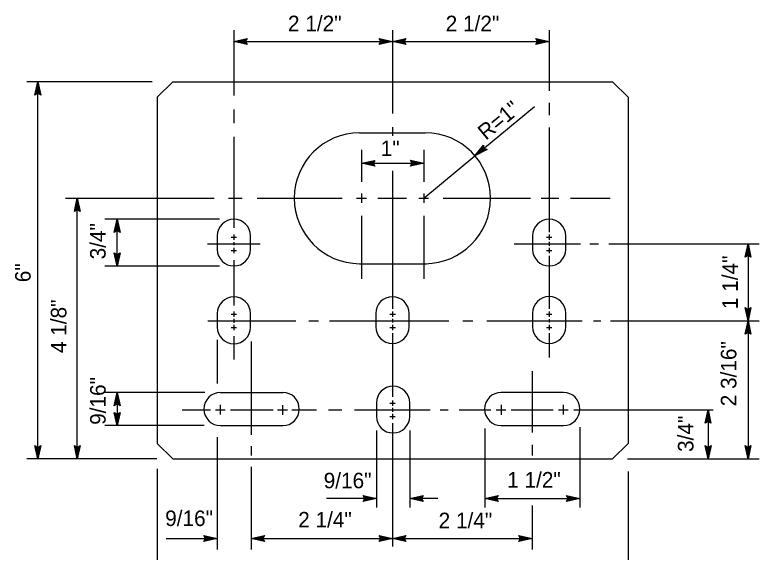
# Model space of a CAD drawing. Extents: x -894 to 866, y -476 to 714.
# Drawn here: x -59.2 to 276, y -301.9 to -59.8 of the extents above; entities that cross this region are included whole.
import ezdxf

# ---------------------------------------------------------------- set-up
doc = ezdxf.new("R2010")
doc.units = 0
for name, color, linetype in [('56 Stage 3 Anno', 7, 'Continuous'), ('57 Undefined', 7, 'Continuous'), ('60 Nongeo Data', 7, 'Continuous')]:
    doc.layers.add(name, color=color, linetype=linetype)

msp = doc.modelspace()

# ---------------------------------------------------------------- linework, layer by layer
at = {"layer": '56 Stage 3 Anno'}
for p, q in [((39.37, -66.72), (39.37, -96.1)), ((110.92, -66.72), (110.92, -100.97)), ((181.43, -66.72), (181.43, -93.93)), ((105.72, -71.72), (104.92, -70.38)), ((104.92, -70.38), (104.92, -70.38)), ((104.92, -70.38), (110.92, -71.72)), ((176.23, -71.72), (175.43, -70.38)), ((175.43, -70.38), (175.43, -70.38)), ((175.43, -70.38), (181.43, -71.72)), ((39.37, -71.72), (45.37, -70.39)), ((39.37, -71.72), (110.92, -71.72)), ((45.37, -73.06), (39.37, -71.72)), ((39.37, -71.72), (39.37, -71.72)), ((45.16, -72.7), (40.75, -71.72)), ((40.76, -71.71), (45.14, -70.75)), ((42.14, -71.72), (44.96, -71.09)), ((44.92, -72.34), (42.14, -71.72)), ((43.52, -71.72), (44.73, -71.45)), ((44.75, -71.99), (43.52, -71.72)), ((45.37, -70.39), (44.57, -71.72)), ((44.57, -71.72), (45.37, -73.06)), ((45.37, -70.39), (45.37, -70.39)), ((45.37, -73.06), (45.37, -73.06)), ((110.92, -71.72), (104.92, -73.05)), ((104.92, -73.05), (105.72, -71.72)), ((104.92, -73.05), (104.92, -73.05)), ((105.14, -70.73), (109.54, -71.72)), ((109.53, -71.72), (105.15, -72.69)), ((108.16, -71.71), (105.33, -72.34)), ((105.37, -71.09), (108.16, -71.71)), ((105.55, -71.44), (106.78, -71.71)), ((106.78, -71.71), (105.57, -71.98)), ((110.92, -71.72), (116.92, -70.39)), ((110.92, -71.72), (181.43, -71.72)), ((110.92, -71.72), (110.92, -71.72)), ((116.92, -73.06), (110.92, -71.72)), ((110.92, -71.72), (110.92, -71.72)), ((116.7, -72.7), (112.3, -71.72)), ((112.31, -71.71), (116.69, -70.75)), ((113.68, -71.72), (116.51, -71.09)), ((116.47, -72.34), (113.68, -71.72)), ((115.06, -71.72), (116.27, -71.45)), ((116.29, -71.99), (115.06, -71.72)), ((116.92, -70.39), (116.12, -71.72)), ((116.12, -71.72), (116.92, -73.06)), ((116.92, -70.39), (116.92, -70.39)), ((116.92, -73.06), (116.92, -73.06)), ((181.43, -71.72), (175.43, -73.05)), ((175.43, -73.05), (176.23, -71.72)), ((175.43, -73.05), (175.43, -73.05)), ((175.65, -70.73), (180.05, -71.72)), ((180.04, -71.72), (175.67, -72.69)), ((178.67, -71.71), (175.84, -72.34)), ((175.88, -71.09), (178.67, -71.71)), ((176.06, -71.44), (177.29, -71.71)), ((177.29, -71.71), (176.08, -71.98)), ((181.43, -71.72), (181.43, -71.72)), ((2.65, -89.89), (-53.84, -89.89)), ((-50.18, -95.89), (-48.84, -89.89)), ((-48.84, -259.89), (-48.84, -89.89)), ((-48.84, -89.89), (-48.84, -89.89)), ((-48.84, -89.89), (-47.51, -95.89)), ((-49.82, -95.67), (-48.84, -91.27)), ((-49.46, -95.44), (-48.84, -92.65)), ((-48.84, -91.28), (-47.87, -95.66)), ((-48.84, -92.65), (-48.22, -95.48)), ((-48.84, -95.09), (-50.18, -95.89)), ((-50.18, -95.89), (-50.18, -95.89)), ((-49.12, -95.26), (-48.84, -94.04)), ((-48.84, -94.04), (-48.58, -95.24)), ((-47.51, -95.89), (-48.84, -95.09)), ((-47.51, -95.89), (-47.51, -95.89)), ((110.92, -99.86), (110.92, -104.15)), ((181.43, -99.44), (181.43, -104.95)), ((39.37, -102.46), (39.37, -108.61)), ((147.99, -123.28), (174.86, -101.07)), ((110.92, -110.3), (110.92, -114.33)), ((181.43, -110.46), (181.43, -157.72)), ((39.37, -114.76), (39.37, -155.73)), ((96.92, -120.55), (96.92, -135.01)), ((124.92, -120.55), (124.92, -135.01)), ((147.99, -123.28), (151.77, -118.43)), ((153.47, -120.49), (147.99, -123.28)), ((149.06, -122.39), (151.82, -118.86)), ((153.08, -120.35), (149.06, -122.4)), ((150.12, -121.52), (151.9, -119.24)), ((152.67, -120.23), (150.12, -121.52)), ((151.19, -120.64), (151.95, -119.67)), ((152.31, -120.07), (151.19, -120.64)), ((151.77, -118.43), (151.77, -118.43)), ((151.77, -118.43), (152, -119.97)), ((152, -119.97), (153.47, -120.49)), ((153.47, -120.49), (153.47, -120.49)), ((124.95, -142.32), (147.99, -123.28)), ((147.99, -123.28), (147.99, -123.28)), ((96.92, -126.65), (102.92, -125.32)), ((96.92, -126.65), (124.93, -126.65)), ((102.92, -127.99), (96.92, -126.65)), ((96.92, -126.65), (96.92, -126.65)), ((102.7, -127.64), (98.3, -126.66)), ((98.31, -126.65), (102.69, -125.68)), ((99.68, -126.66), (102.51, -126.03)), ((102.47, -127.28), (99.68, -126.66)), ((101.06, -126.66), (102.27, -126.39)), ((102.29, -126.93), (101.06, -126.66)), ((102.92, -125.32), (102.12, -126.65)), ((102.12, -126.65), (102.92, -127.99)), ((102.92, -125.32), (102.92, -125.32)), ((119.73, -126.65), (118.93, -125.31)), ((118.93, -125.31), (118.93, -125.31)), ((118.93, -125.31), (124.93, -126.65)), ((124.93, -126.65), (118.93, -127.98)), ((118.93, -127.98), (119.73, -126.65)), ((119.14, -125.67), (123.55, -126.65)), ((123.54, -126.66), (119.16, -127.63)), ((122.16, -126.65), (119.34, -127.28)), ((119.38, -126.03), (122.16, -126.65)), ((119.55, -126.38), (120.78, -126.65)), ((120.78, -126.65), (119.57, -126.92)), ((124.93, -126.65), (124.93, -126.65)), ((102.92, -127.99), (102.92, -127.99)), ((110.92, -130.02), (110.92, -192.3)), ((118.93, -127.98), (118.93, -127.98)), ((96.92, -140.19), (96.92, -144.51)), ((124.92, -140.21), (124.92, -144.53)), ((-36.36, -142.39), (30.48, -142.39)), ((-32.42, -148.38), (-31.08, -142.38)), ((-32.06, -148.17), (-31.08, -143.76)), ((-31.08, -259.89), (-31.08, -142.38)), ((-31.08, -142.38), (-31.08, -142.38)), ((-31.08, -142.38), (-29.75, -148.38)), ((-31.08, -143.77), (-30.11, -148.15)), ((36.99, -142.39), (43.2, -142.39)), ((49.85, -142.39), (88.19, -142.39)), ((94.66, -142.39), (99.09, -142.39)), ((104.3, -142.39), (117.2, -142.39)), ((122.78, -142.39), (127.14, -142.39)), ((133.61, -142.39), (172.98, -142.39)), ((177.86, -142.39), (185.7, -142.39)), ((191.02, -142.39), (208.83, -142.39)), ((-31.7, -147.93), (-31.08, -145.15)), ((-31.36, -147.76), (-31.08, -146.53)), ((-31.08, -145.15), (-30.46, -147.97)), ((-31.08, -146.53), (-30.81, -147.74)), ((-31.08, -147.58), (-32.42, -148.38)), ((-32.42, -148.38), (-32.42, -148.38)), ((-29.75, -148.38), (-31.08, -147.58)), ((-29.75, -148.38), (-29.75, -148.38)), ((96.92, -150.39), (96.92, -178.76)), ((124.92, -150.39), (124.92, -178.76)), ((32.97, -151.79), (-18.71, -151.79)), ((-14.42, -157.79), (-13.08, -151.79)), ((-14.06, -157.58), (-13.08, -153.17)), ((-13.08, -172.97), (-13.08, -151.79)), ((-13.08, -151.79), (-13.08, -151.79)), ((-13.08, -151.79), (-11.75, -157.79)), ((-13.08, -153.19), (-12.11, -157.56)), ((-13.08, -156.99), (-14.42, -157.79)), ((-13.7, -157.34), (-13.08, -154.56)), ((-13.36, -157.17), (-13.08, -155.94)), ((-13.08, -154.56), (-12.46, -157.38)), ((-13.08, -155.94), (-12.82, -157.15)), ((-11.75, -157.79), (-13.08, -156.99)), ((-14.42, -157.79), (-14.42, -157.79)), ((-11.75, -157.79), (-11.75, -157.79)), ((38.19, -159.95), (40.61, -159.95)), ((39.37, -158.74), (39.37, -161.16)), ((180.23, -159.95), (182.65, -159.95)), ((181.43, -158.77), (181.43, -161.19)), ((27.61, -162.95), (51.24, -162.95)), ((39.37, -162.13), (39.37, -163.61)), ((165.59, -162.95), (195.53, -162.95)), ((181.43, -162.04), (181.43, -163.81)), ((199.67, -162.95), (203.59, -162.95)), ((208.25, -162.95), (275.96, -162.95)), ((269.62, -168.95), (270.96, -162.95)), ((270.96, -162.95), (270.96, -197.7)), ((270.96, -162.95), (270.96, -162.95)), ((270.96, -162.95), (272.29, -168.95)), ((-13.08, -172.97), (-14.41, -166.97)), ((-14.41, -166.97), (-14.41, -166.97)), ((-14.41, -166.97), (-13.08, -167.77)), ((-13.08, -171.58), (-14.05, -167.21)), ((-13.08, -170.21), (-13.7, -167.39)), ((-13.08, -167.77), (-11.74, -166.97)), ((-11.74, -166.97), (-13.08, -172.97)), ((-12.1, -167.19), (-13.08, -171.59)), ((-12.46, -167.42), (-13.08, -170.21)), ((-11.74, -166.97), (-11.74, -166.97)), ((38.19, -165.95), (40.61, -165.95)), ((39.37, -164.73), (39.37, -167.08)), ((180.25, -165.95), (182.67, -165.95)), ((181.43, -164.75), (181.43, -167.17)), ((269.97, -168.74), (270.96, -164.33)), ((270.33, -168.5), (270.96, -165.72)), ((270.68, -168.33), (270.96, -167.1)), ((270.96, -164.34), (271.93, -168.72)), ((270.96, -165.72), (271.58, -168.54)), ((270.96, -167.1), (271.22, -168.31)), ((-13.08, -168.83), (-13.34, -167.62)), ((-12.8, -167.6), (-13.08, -168.83)), ((39.37, -170.25), (39.37, -190.71)), ((181.43, -168.32), (181.43, -192.24)), ((270.96, -168.15), (269.62, -168.95)), ((269.62, -168.95), (269.62, -168.95)), ((272.29, -168.95), (270.96, -168.15)), ((272.29, -168.95), (272.29, -168.95)), ((32.97, -172.97), (-18.71, -172.97)), ((-13.08, -172.97), (-13.08, -172.97)), ((39.37, -193.46), (39.37, -195.88)), ((110.92, -193.49), (110.92, -195.9)), ((181.43, -193.48), (181.43, -195.9)), ((270.96, -197.7), (269.63, -191.7)), ((269.63, -191.7), (269.63, -191.7)), ((269.63, -191.7), (270.96, -192.5)), ((270.95, -196.31), (269.99, -191.94)), ((270.96, -194.94), (270.33, -192.11)), ((270.96, -193.56), (270.69, -192.35)), ((270.96, -192.5), (272.3, -191.7)), ((272.3, -191.7), (270.96, -197.7)), ((271.94, -191.92), (270.96, -196.32)), ((271.58, -192.15), (270.96, -194.94)), ((271.24, -192.33), (270.96, -193.56)), ((272.3, -191.7), (272.3, -191.7)), ((27.71, -197.7), (67.3, -197.7)), ((38.19, -194.7), (40.61, -194.7)), ((39.37, -196.82), (39.37, -198.52)), ((73.23, -197.7), (77.47, -197.7)), ((82.56, -197.7), (136.18, -197.7)), ((109.72, -194.7), (112.14, -194.7)), ((110.92, -196.81), (110.92, -198.42)), ((142.54, -197.7), (146.99, -197.7)), ((153.35, -197.7), (196.28, -197.7)), ((180.25, -194.7), (182.67, -194.7)), ((181.43, -196.85), (181.43, -198.38)), ((201.36, -197.7), (204.75, -197.7)), ((209.1, -197.7), (275.96, -197.7)), ((269.62, -203.7), (270.96, -197.7)), ((270.96, -197.7), (270.96, -259.89)), ((270.96, -197.7), (270.96, -197.7)), ((270.96, -197.7), (270.96, -197.7)), ((270.96, -197.7), (272.29, -203.7)), ((38.16, -200.7), (40.58, -200.7)), ((39.37, -199.47), (39.37, -201.89)), ((109.72, -200.7), (112.14, -200.7)), ((110.92, -199.47), (110.92, -201.89)), ((180.25, -200.7), (182.67, -200.7)), ((181.43, -199.47), (181.43, -201.89)), ((269.97, -203.48), (270.96, -199.08)), ((270.33, -203.25), (270.96, -200.46)), ((270.96, -199.09), (271.93, -203.47)), ((270.96, -200.46), (271.58, -203.29)), ((110.92, -203.27), (110.92, -231.91)), ((181.43, -203.23), (181.43, -214.19)), ((270.96, -202.9), (269.62, -203.7)), ((269.62, -203.7), (269.62, -203.7)), ((270.68, -203.07), (270.96, -201.84)), ((270.96, -201.84), (271.22, -203.05)), ((272.29, -203.7), (270.96, -202.9)), ((272.29, -203.7), (272.29, -203.7)), ((31.87, -206.16), (31.87, -225.84)), ((39.37, -204.6), (39.37, -215.07)), ((47.28, -207.02), (47.28, -249.07)), ((173.75, -220.4), (173.75, -248.01)), ((26.3, -229.89), (-18.71, -229.89)), ((-14.42, -235.89), (-13.08, -229.89)), ((-13.08, -229.89), (-13.08, -244.89)), ((-13.08, -229.89), (-13.08, -229.89)), ((-13.08, -229.89), (-11.75, -235.89)), ((-14.06, -235.67), (-13.08, -231.27)), ((-13.7, -235.44), (-13.08, -232.65)), ((-13.36, -235.26), (-13.08, -234.04)), ((-13.08, -231.28), (-12.11, -235.66)), ((-13.08, -232.65), (-12.46, -235.48)), ((-13.08, -234.04), (-12.82, -235.24)), ((110.92, -233.53), (110.92, -235.94)), ((-13.08, -235.09), (-14.42, -235.89)), ((-14.42, -235.89), (-14.42, -235.89)), ((-11.75, -235.89), (-13.08, -235.09)), ((-11.75, -235.89), (-11.75, -235.89)), ((16.16, -237.77), (28.92, -237.77)), ((31.16, -237.77), (35.51, -237.77)), ((33.28, -235.54), (33.28, -239.9)), ((37.87, -237.77), (57.18, -237.77)), ((59.14, -237.77), (63.5, -237.77)), ((61.28, -235.58), (61.28, -239.94)), ((65.5, -237.77), (76.62, -237.77)), ((82.08, -237.77), (88.02, -237.77)), ((93.79, -237.77), (127.81, -237.77)), ((109.7, -234.77), (112.12, -234.77)), ((110.92, -236.88), (110.92, -238.71)), ((132.37, -237.77), (135.97, -237.77)), ((140.85, -237.77), (155.19, -237.77)), ((157.55, -237.77), (161.95, -237.77)), ((159.75, -235.53), (159.75, -239.96)), ((164.36, -237.77), (183.17, -237.77)), ((185.57, -237.77), (189.92, -237.77)), ((187.75, -235.57), (187.75, -239.92)), ((192.55, -237.77), (255.27, -237.77)), ((251.62, -243.77), (252.96, -237.77)), ((252.96, -237.77), (252.96, -259.89)), ((252.96, -237.77), (252.96, -237.77)), ((252.96, -237.77), (254.29, -243.77)), ((252.96, -237.77), (252.96, -259.89)), ((-13.08, -244.89), (-14.41, -238.89)), ((-14.41, -238.89), (-14.41, -238.89)), ((-14.41, -238.89), (-13.08, -239.69)), ((-13.08, -243.5), (-14.05, -239.13)), ((-13.08, -242.13), (-13.7, -239.3)), ((-13.08, -240.75), (-13.34, -239.54)), ((-13.08, -239.69), (-11.74, -238.89)), ((-11.74, -238.89), (-13.08, -244.89)), ((-12.1, -239.11), (-13.08, -243.51)), ((-12.46, -239.34), (-13.08, -242.13)), ((-12.8, -239.52), (-13.08, -240.75)), ((-11.74, -238.89), (-11.74, -238.89)), ((109.7, -240.77), (112.12, -240.77)), ((110.92, -239.57), (110.92, -241.99)), ((251.97, -243.55), (252.96, -239.15)), ((252.33, -243.32), (252.96, -240.53)), ((252.96, -239.16), (253.93, -243.54)), ((252.96, -240.53), (253.58, -243.36)), ((110.92, -243.83), (110.92, -299.33)), ((252.96, -242.97), (251.62, -243.77)), ((251.62, -243.77), (251.62, -243.77)), ((252.68, -243.14), (252.96, -241.92)), ((252.96, -241.92), (253.22, -243.12)), ((254.29, -243.77), (252.96, -242.97)), ((254.29, -243.77), (254.29, -243.77)), ((26.08, -244.89), (-18.71, -244.89)), ((-13.08, -244.89), (-13.08, -244.89)), ((103.61, -247.1), (103.61, -281.79)), ((118.61, -247.1), (118.61, -281.79)), ((152.46, -246.1), (152.46, -281.79)), ((195.28, -245.53), (195.28, -281.79)), ((31.87, -250.02), (31.87, -300.69)), ((-48.84, -259.89), (-50.17, -253.89)), ((-50.17, -253.89), (-50.17, -253.89)), ((-50.17, -253.89), (-48.84, -254.69)), ((-48.84, -258.5), (-49.81, -254.13)), ((-48.84, -257.13), (-49.46, -254.3)), ((-48.84, -255.75), (-49.1, -254.54)), ((-48.84, -254.69), (-47.5, -253.89)), ((-47.5, -253.89), (-48.84, -259.89)), ((-47.86, -254.11), (-48.84, -258.51)), ((-48.22, -254.34), (-48.84, -257.13)), ((-48.56, -254.52), (-48.84, -255.75)), ((-47.5, -253.89), (-47.5, -253.89)), ((-31.08, -259.89), (-32.41, -253.89)), ((-32.41, -253.89), (-32.41, -253.89)), ((-32.41, -253.89), (-31.08, -254.69)), ((-31.08, -258.5), (-32.05, -254.13)), ((-31.08, -257.13), (-31.7, -254.3)), ((-31.08, -255.75), (-31.34, -254.54)), ((-31.08, -254.69), (-29.74, -253.89)), ((-29.74, -253.89), (-31.08, -259.89)), ((-30.1, -254.11), (-31.08, -258.51)), ((-30.46, -254.34), (-31.08, -257.13)), ((-30.8, -254.52), (-31.08, -255.75)), ((-29.74, -253.89), (-29.74, -253.89)), ((47.28, -254.16), (47.28, -258.4)), ((173.75, -253.52), (173.75, -258.4)), ((252.96, -259.89), (251.63, -253.89)), ((251.63, -253.89), (251.63, -253.89)), ((251.63, -253.89), (252.96, -254.69)), ((252.95, -258.5), (251.99, -254.13)), ((252.96, -257.13), (252.33, -254.3)), ((252.96, -255.75), (252.69, -254.54)), ((252.96, -254.69), (254.3, -253.89)), ((254.3, -253.89), (252.96, -259.89)), ((253.94, -254.11), (252.96, -258.51)), ((253.58, -254.34), (252.96, -257.13)), ((253.24, -254.52), (252.96, -255.75)), ((254.3, -253.89), (254.3, -253.89)), ((270.96, -259.89), (269.63, -253.89)), ((269.63, -253.89), (269.63, -253.89)), ((269.63, -253.89), (270.96, -254.69)), ((270.95, -258.5), (269.99, -254.13)), ((270.96, -257.13), (270.33, -254.3)), ((270.96, -255.75), (270.69, -254.54)), ((270.96, -254.69), (272.3, -253.89)), ((272.3, -253.89), (270.96, -259.89)), ((271.94, -254.11), (270.96, -258.51)), ((271.58, -254.34), (270.96, -257.13)), ((271.24, -254.52), (270.96, -255.75)), ((272.3, -253.89), (272.3, -253.89)), ((4.77, -259.89), (-53.84, -259.89)), ((-48.84, -259.89), (-48.84, -259.89)), ((-31.08, -259.89), (-31.08, -259.89)), ((216.73, -259.89), (275.96, -259.89)), ((252.96, -259.89), (252.96, -259.89)), ((270.96, -259.89), (270.96, -259.89)), ((4.92, -264.33), (4.92, -319.02)), ((47.28, -263.39), (47.28, -300.69)), ((216.92, -265.53), (216.92, -318.69)), ((103.61, -277.69), (81.08, -277.69)), ((98.41, -277.69), (97.61, -276.35)), ((97.61, -276.35), (97.61, -276.35)), ((97.61, -276.35), (103.61, -277.69)), ((103.61, -277.69), (97.61, -279.02)), ((97.61, -279.02), (98.41, -277.69)), ((97.83, -276.71), (102.23, -277.69)), ((102.22, -277.69), (97.85, -278.66)), ((100.85, -277.69), (98.03, -278.31)), ((98.06, -277.07), (100.85, -277.69)), ((98.24, -277.41), (99.47, -277.69)), ((99.47, -277.69), (98.26, -277.96)), ((103.61, -277.69), (103.61, -277.69)), ((118.61, -277.69), (124.61, -276.36)), ((131.34, -277.69), (118.61, -277.69)), ((124.61, -279.03), (118.61, -277.69)), ((118.61, -277.69), (118.61, -277.69)), ((124.4, -278.67), (119.99, -277.69)), ((120, -277.69), (124.38, -276.72)), ((121.38, -277.69), (124.2, -277.07)), ((124.16, -278.31), (121.38, -277.69)), ((122.76, -277.69), (123.97, -277.43)), ((123.99, -277.97), (122.76, -277.69)), ((124.61, -276.36), (123.81, -277.69)), ((123.81, -277.69), (124.61, -279.03)), ((124.61, -276.36), (124.61, -276.36)), ((152.46, -277.69), (158.46, -276.36)), ((152.46, -277.69), (195.28, -277.69)), ((158.46, -279.03), (152.46, -277.69)), ((152.46, -277.69), (152.46, -277.69)), ((158.24, -278.67), (153.84, -277.69)), ((153.85, -277.69), (158.22, -276.72)), ((155.22, -277.69), (158.04, -277.07)), ((158.01, -278.31), (155.22, -277.69)), ((156.6, -277.69), (157.81, -277.43)), ((157.83, -277.97), (156.6, -277.69)), ((158.46, -276.36), (157.66, -277.69)), ((157.66, -277.69), (158.46, -279.03)), ((158.46, -276.36), (158.46, -276.36)), ((190.08, -277.69), (189.28, -276.35)), ((189.28, -276.35), (189.28, -276.35)), ((189.28, -276.35), (195.28, -277.69)), ((195.28, -277.69), (189.28, -279.02)), ((189.28, -279.02), (190.08, -277.69)), ((189.49, -276.71), (193.9, -277.69)), ((193.88, -277.69), (189.51, -278.66)), ((192.51, -277.69), (189.69, -278.31)), ((189.73, -277.07), (192.51, -277.69)), ((189.9, -277.41), (191.13, -277.69)), ((191.13, -277.69), (189.92, -277.96)), ((195.28, -277.69), (195.28, -277.69)), ((97.61, -279.02), (97.61, -279.02)), ((124.61, -279.03), (124.61, -279.03)), ((158.46, -279.03), (158.46, -279.03)), ((173.75, -280.83), (173.75, -300.69)), ((189.28, -279.02), (189.28, -279.02)), ((26.67, -295.69), (25.87, -294.35)), ((25.87, -294.35), (25.87, -294.35)), ((25.87, -294.35), (31.87, -295.69)), ((26.09, -294.71), (30.49, -295.69)), ((47.28, -295.69), (53.28, -294.36)), ((47.28, -295.69), (53.28, -294.36)), ((48.67, -295.69), (53.05, -294.72)), ((48.67, -295.69), (53.05, -294.72)), ((53.28, -294.36), (52.48, -295.69)), ((53.28, -294.36), (52.48, -295.69)), ((53.28, -294.36), (53.28, -294.36)), ((53.28, -294.36), (53.28, -294.36)), ((105.72, -295.69), (104.92, -294.35)), ((104.92, -294.35), (104.92, -294.35)), ((104.92, -294.35), (110.92, -295.69)), ((105.14, -294.71), (109.54, -295.69)), ((110.92, -295.69), (116.92, -294.36)), ((112.31, -295.69), (116.69, -294.72)), ((116.92, -294.36), (116.12, -295.69)), ((116.92, -294.36), (116.92, -294.36)), ((168.55, -295.69), (167.75, -294.35)), ((167.75, -294.35), (167.75, -294.35)), ((167.75, -294.35), (173.75, -295.69)), ((167.96, -294.71), (172.37, -295.69)), ((8.93, -295.69), (31.87, -295.69)), ((31.87, -295.69), (25.87, -297.02)), ((25.87, -297.02), (26.67, -295.69)), ((25.87, -297.02), (25.87, -297.02)), ((30.48, -295.69), (26.11, -296.66)), ((29.11, -295.69), (26.28, -296.31)), ((26.32, -295.07), (29.11, -295.69)), ((26.5, -295.41), (27.73, -295.69)), ((27.73, -295.69), (26.52, -295.96)), ((31.87, -295.69), (31.87, -295.69)), ((53.28, -297.03), (47.28, -295.69)), ((47.28, -295.69), (47.28, -295.69)), ((53.28, -297.03), (47.28, -295.69)), ((47.28, -295.69), (47.28, -295.69)), ((47.28, -295.69), (110.92, -295.69)), ((53.07, -296.67), (48.66, -295.69)), ((53.07, -296.67), (48.66, -295.69)), ((50.04, -295.69), (52.87, -295.07)), ((50.04, -295.69), (52.87, -295.07)), ((52.83, -296.31), (50.04, -295.69)), ((52.83, -296.31), (50.04, -295.69)), ((51.43, -295.69), (52.63, -295.43)), ((51.43, -295.69), (52.63, -295.43)), ((52.66, -295.97), (51.43, -295.69)), ((52.66, -295.97), (51.43, -295.69)), ((52.48, -295.69), (53.28, -297.03)), ((52.48, -295.69), (53.28, -297.03)), ((53.28, -297.03), (53.28, -297.03)), ((53.28, -297.03), (53.28, -297.03)), ((110.92, -295.69), (104.92, -297.02)), ((104.92, -297.02), (105.72, -295.69)), ((104.92, -297.02), (104.92, -297.02)), ((109.53, -295.69), (105.15, -296.66)), ((108.16, -295.69), (105.33, -296.31)), ((105.37, -295.07), (108.16, -295.69)), ((105.55, -295.41), (106.78, -295.69)), ((106.78, -295.69), (105.57, -295.96)), ((110.92, -295.69), (173.75, -295.69)), ((116.92, -297.03), (110.92, -295.69)), ((110.92, -295.69), (110.92, -295.69)), ((110.92, -295.69), (110.92, -295.69)), ((110.92, -295.69), (173.75, -295.69)), ((116.7, -296.67), (112.3, -295.69)), ((113.68, -295.69), (116.51, -295.07)), ((116.47, -296.31), (113.68, -295.69)), ((115.06, -295.69), (116.27, -295.43)), ((116.29, -295.97), (115.06, -295.69)), ((116.12, -295.69), (116.92, -297.03)), ((116.92, -297.03), (116.92, -297.03)), ((173.75, -295.69), (167.75, -297.02)), ((167.75, -297.02), (168.55, -295.69)), ((167.75, -297.02), (167.75, -297.02)), ((172.35, -295.69), (167.98, -296.66)), ((170.98, -295.69), (168.16, -296.31)), ((168.2, -295.07), (170.98, -295.69)), ((168.37, -295.41), (169.6, -295.69)), ((169.6, -295.69), (168.39, -295.96)), ((173.75, -295.69), (173.75, -295.69))]:
    msp.add_line(p, q, dxfattribs=at)
at = {"layer": '60 Nongeo Data'}
for p, q in [((11.92, -89.89), (4.92, -96.89)), ((11.92, -89.89), (209.92, -89.89)), ((209.92, -89.89), (216.92, -96.89)), ((4.92, -96.89), (4.92, -252.89)), ((216.92, -96.89), (216.92, -252.89)), ((96.03, -112.89), (125.63, -112.89)), ((31.92, -159.39), (31.92, -165.65)), ((31.92, -159.39), (31.92, -165.65)), ((46.92, -165.6), (46.92, -159.39)), ((46.92, -165.6), (46.92, -159.39)), ((173.92, -159.39), (173.92, -165.65)), ((188.92, -165.6), (188.92, -159.39)), ((95.93, -171.89), (126.16, -171.89)), ((103.32, -194.28), (103.32, -200.55)), ((118.32, -200.49), (118.32, -194.28)), ((173.92, -194.25), (173.92, -200.51)), ((188.92, -200.46), (188.92, -194.25)), ((31.92, -194.4), (31.92, -200.66)), ((46.92, -200.61), (46.92, -194.4)), ((33.42, -229.89), (61.42, -229.89)), ((187.81, -229.89), (159.81, -229.89)), ((103.61, -234.65), (103.61, -240.91)), ((118.61, -240.86), (118.61, -234.65)), ((33.42, -244.89), (61.42, -244.89)), ((159.81, -244.89), (187.81, -244.89)), ((4.92, -252.89), (11.92, -259.89)), ((209.92, -259.89), (216.92, -252.89)), ((11.92, -259.89), (209.92, -259.89))]:
    msp.add_line(p, q, dxfattribs=at)
for centre, radius, start, end in [((96.14, -142.39), 29.5, 90.211, 269.605), ((125.52, -142.39), 29.5, 270.395, 89.789), ((39.42, -159.39), 7.5, 0.0144, 180), ((39.42, -159.39), 7.5, 0.0144, 180), ((181.42, -159.39), 7.5, 0.0144, 180), ((39.42, -165.43), 7.5, 180, 359.9856), ((39.42, -165.43), 7.5, 180, 359.9856), ((181.42, -165.43), 7.5, 180, 359.9856), ((39.42, -194.4), 7.5, 0.0144, 180), ((110.82, -194.28), 7.5, 0.0144, 180), ((181.42, -194.25), 7.5, 0.0144, 180), ((39.42, -200.44), 7.5, 180, 359.9856), ((110.82, -200.32), 7.5, 180, 359.9856), ((181.42, -200.29), 7.5, 180, 359.9856), ((111.11, -234.65), 7.5, 0.0144, 180), ((33.45, -237.39), 7.5, 90.2299, 269.7701), ((61.39, -237.39), 7.5, 270.2299, 89.7041), ((159.84, -237.39), 7.5, 90.2299, 269.7701), ((187.78, -237.39), 7.5, 270.2299, 89.7041), ((111.11, -240.69), 7.5, 180, 359.9856), ((61.39, -267.39), 7.5, 89.7041, 89.7701), ((187.78, -267.39), 7.5, 89.7041, 89.7701)]:
    msp.add_arc(centre, radius, start, end, dxfattribs=at)

# ---------------------------------------------------------------- texts
at = {"layer": '57 Undefined'}
for s, p in [('2 1/2"', (63.78, -67.14)), ('2 1/2"', (134.81, -67.14)), ('1"', (105.57, -123.4)), ('9/16"', (79.87, -273.11)), ('1 1/2"', (162.5, -272.78)), ('9/16"', (8.49, -290.12)), ('2 1/4"', (68.39, -290.78)), ('2 1/4"', (131.63, -291.11))]:
    msp.add_text(s, height=7, dxfattribs=at).set_placement(p)
for s, rotation, p in [(' R=1"', 39.5672, (150.9, -118.18)), ('3/4"', 90, (-18.32, -169.95)), ('1 1/4"', 90, (266.38, -192.36)), ('6"', 90, (-52.09, -180.25)), ('4 1/8"', 90, (-35.99, -212.18)), ('2 3/16"', 90, (265.72, -236.16)), ('9/16"', 90, (-18.32, -244.51)), ('3/4"', 90, (246.39, -256.73))]:
    msp.add_text(s, height=7, rotation=rotation, dxfattribs=at).set_placement(p)

doc.saveas('drawing.dxf')
